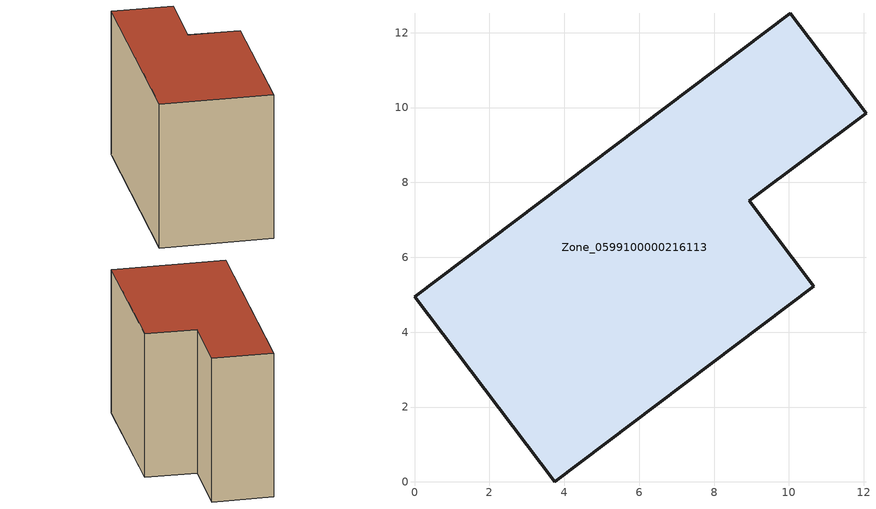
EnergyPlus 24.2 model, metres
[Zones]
Zone_0599100000216113
 floor ground (C_G): 0,4.95 10.04,12.52 12.06,9.84 8.94,7.51 10.66,5.22 3.74,0 z0
 wall outside (C_F): 3.74,0 10.66,5.22 8.94,7.51 12.06,9.84 10.04,12.52 0,4.95 3.74,0 z0:8.34
 roof outside (C_R): 10.04,12.52 0,4.95 3.74,0 10.66,5.22 8.94,7.51 12.06,9.84 z8.34
[BUILDING]
Pand.0599100000216113: North Axis=0; Terrain=City; Loads Convergence Tolerance Value=0.04; Temperature Convergence Tolerance Value=0.4; Solar Distribution=FullExterior; Maximum Number of Warmup Days=25; Minimum Number of Warmup Days=1
[Site:Location]
Rotterdam.The.Hague.AP_ZH_NLD Design_Conditions: Latitude=51.96; Longitude=4.45; Time Zone=1; Elevation=-4.5
[SITE:GROUNDTEMPERATURE:BUILDINGSURFACE]
18, 18, 18, 18, 18, 18, 18, 18, 18, 18, 18, 18
[MATERIAL] Thermal Absorptance=0.9; Solar Absorptance=0.7; Visible Absorptance=0.7
Name | Roughness | Thickness | Conductivity | Density | Specific Heat
G.TC.1975-1991 | MediumSmooth | 0.15 | 0.288461 | 540 | 1210
F.TC.1975-1991 | Rough | 0.3 | 0.230769 | 1920 | 840
R.TC.1975-1991 | MediumRough | 0.2 | 0.153846 | 1500 | 1000
[CONSTRUCTION]
C_G: G.TC.1975-1991
C_F: F.TC.1975-1991
C_R: R.TC.1975-1991
[ZONE]
Zone_0599100000216113: Type=1; Multiplier=1; Ceiling Height=Autocalculate; Volume=Autocalculate; Floor Area=autocalculate; Part of Total Floor Area=Yes
[ZONEINFILTRATION:DESIGNFLOWRATE]
Infil_Zone_0599100000216113: Zone or ZoneList or Space or SpaceList=Zone_0599100000216113; Schedule=AlwaysOn; Design Flow Rate Calculation Method=Flow/Area; Flow Rate per Floor Area=0.003; Constant Term Coefficient=1; Temperature Term Coefficient=0; Velocity Term Coefficient=0; Velocity Squared Term Coefficient=0
[HVACTEMPLATE:ZONE:IDEALLOADSAIRSYSTEM]
Zone_0599100000216113: Maximum Heating Supply Air Temperature=50; Minimum Cooling Supply Air Temperature=13; Maximum Heating Supply Air Humidity Ratio=0.0156; Minimum Cooling Supply Air Humidity Ratio=0.0077; Heating Limit=NoLimit; Cooling Limit=NoLimit; Dehumidification Control Type=ConstantSensibleHeatRatio; Cooling Sensible Heat Ratio=0.7; Dehumidification Setpoint=60; Humidification Control Type=None; Humidification Setpoint=30; Outdoor Air Method=None; Outdoor Air Flow Rate per Person=0.00944; Outdoor Air Flow Rate per Zone Floor Area=0; Outdoor Air Flow Rate per Zone=0; Demand Controlled Ventilation Type=None; Outdoor Air Economizer Type=NoEconomizer; Heat Recovery Type=None; Sensible Heat Recovery Effectiveness=0.7; Latent Heat Recovery Effectiveness=0.65
[ZONECONTROL:THERMOSTAT]
ThermostatControl_Zone_0599100000216113: Zone or ZoneList=Zone_0599100000216113; Control Type Schedule=DualSetpointControlType; Control 1=Thermostat_Zone_0599100000216113; Temperature Difference Between Cutout And Setpoint=0
[THERMOSTATSETPOINT:DUALSETPOINT]
Thermostat_Zone_0599100000216113: Heating Setpoint Temperature Schedule=HeatingSetpoint_Zone_0599100000216113; Cooling Setpoint Temperature Schedule=CoolingSetpoint_Zone_0599100000216113
[SCHEDULE:COMPACT]
HeatingSetpoint_Zone_0599100000216113: Through: 12/31, For: AllDays, Until: 24:00, 21
CoolingSetpoint_Zone_0599100000216113: Through: 12/31, For: AllDays, Until: 24:00, 24
DualSetpointControlType: Through: 12/31, For: AllDays, Until: 24:00, 4
AlwaysOn: Through: 12/31, For: AllDays, Until: 24:00, 1
